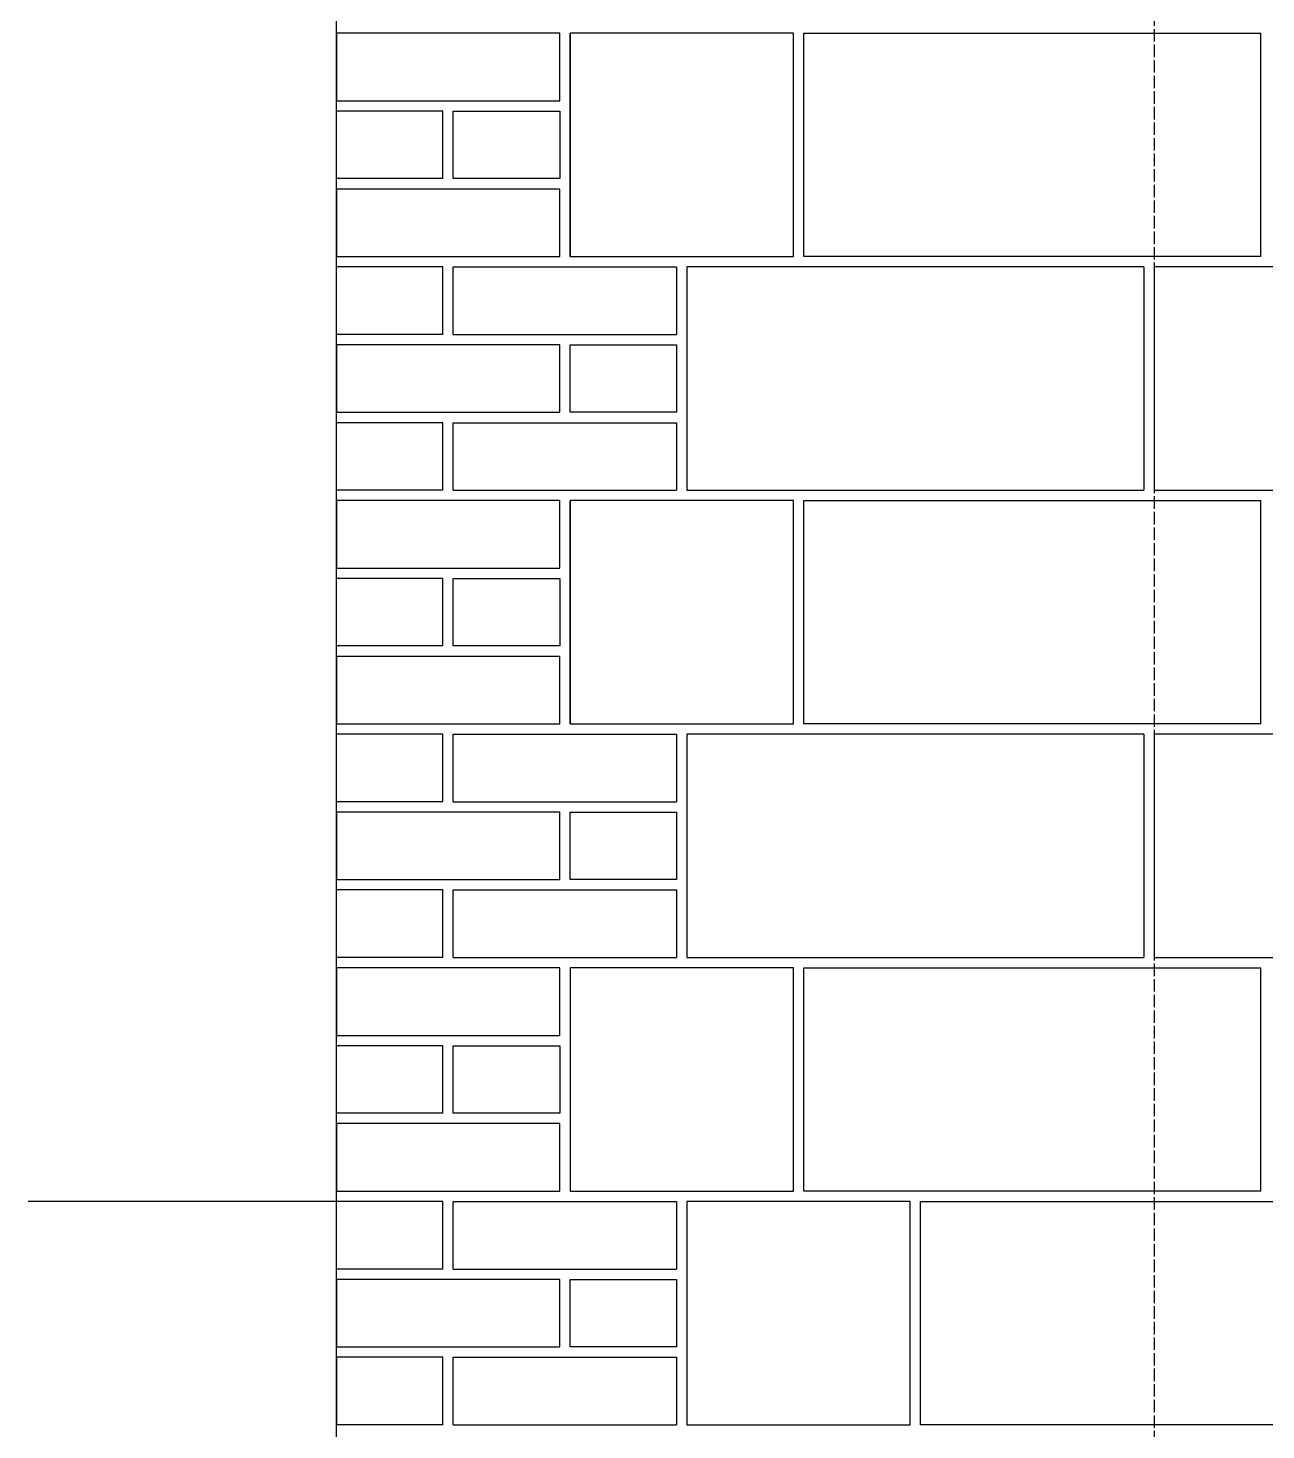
# Model space of a CAD drawing. Header units: millimetres. Extents: x -11841 to 102317, y -68819 to 40378.
# Drawn here: x 61547 to 62739, y 2668 to 4018 of the extents above; entities that cross this region are included whole.
import ezdxf

# ---------------------------------------------------------------- set-up
doc = ezdxf.new("R2010")
doc.units = ezdxf.units.MM
doc.linetypes.add('ACAD_ISO02W100', pattern=[15, 12, -3])

msp = doc.modelspace()

# ---------------------------------------------------------------- linework, layer by layer
at = {"linetype": 'ACAD_ISO02W100'}
msp.add_line((62631.1, 6311.9), (62631.1, 1987.8), dxfattribs=at)
for p, q in [((61843.6, 2212.8), (61843.6, 5815.8)), ((62058.6, 4012.8), (61843.6, 4012.8)), ((61843.6, 4012.8), (61843.6, 3947.8)), ((62058.6, 3947.8), (62058.6, 4012.8)), ((62068.6, 3797.8), (62068.6, 4012.8)), ((62283.6, 4012.8), (62068.6, 4012.8)), ((62068.6, 4012.8), (62068.6, 3797.8)), ((62283.6, 3797.8), (62283.6, 4012.8)), ((62293.6, 3797.8), (62293.6, 4012.8)), ((62293.6, 4012.8), (62733.6, 4012.8)), ((62733.6, 3797.8), (62733.6, 4012.8)), ((62733.6, 3797.8), (62733.6, 4012.8)), ((61843.6, 3947.8), (62058.6, 3947.8)), ((61946.1, 3937.8), (61843.6, 3937.8)), ((61946.1, 3872.8), (61946.1, 3937.8)), ((61956.1, 3872.8), (61956.1, 3937.8)), ((61956.1, 3937.8), (62058.6, 3937.8)), ((62058.6, 3937.8), (62058.6, 3872.8)), ((61946.1, 3872.8), (61843.6, 3872.8)), ((62058.6, 3862.8), (61843.6, 3862.8)), ((61843.6, 3862.8), (61843.6, 3797.8)), ((62058.6, 3872.8), (61956.1, 3872.8)), ((62058.6, 3797.8), (62058.6, 3862.8)), ((61843.6, 3797.8), (62058.6, 3797.8)), ((62068.6, 3797.8), (62283.6, 3797.8)), ((62733.6, 3797.8), (62293.6, 3797.8)), ((61946.1, 3787.8), (61843.6, 3787.8)), ((61946.1, 3722.8), (61946.1, 3787.8)), ((61956.1, 3722.8), (61956.1, 3787.8)), ((61956.1, 3787.8), (62171.1, 3787.8)), ((62171.1, 3787.8), (62171.1, 3722.8)), ((62181.1, 3787.8), (62181.1, 3572.8)), ((62621.1, 3787.8), (62181.1, 3787.8)), ((62621.1, 3787.8), (62621.1, 3572.8)), ((62631.1, 3787.8), (62631.1, 3572.8)), ((62631.1, 3787.8), (62631.1, 3572.8)), ((63071.1, 3787.8), (62631.1, 3787.8)), ((61946.1, 3722.8), (61843.6, 3722.8)), ((62058.6, 3712.8), (61843.6, 3712.8)), ((61843.6, 3712.8), (61843.6, 3647.8)), ((61956.1, 3722.8), (62171.1, 3722.8)), ((62058.6, 3647.8), (62058.6, 3712.8)), ((62068.6, 3647.8), (62068.6, 3712.8)), ((62068.6, 3712.8), (62171.1, 3712.8)), ((62171.1, 3712.8), (62171.1, 3647.8)), ((61843.6, 3647.8), (62058.6, 3647.8)), ((62171.1, 3647.8), (62068.6, 3647.8)), ((61946.1, 3637.8), (61843.6, 3637.8)), ((61946.1, 3572.8), (61946.1, 3637.8)), ((61956.1, 3572.8), (61956.1, 3637.8)), ((61956.1, 3637.8), (62171.1, 3637.8)), ((62171.1, 3637.8), (62171.1, 3572.8)), ((61946.1, 3572.8), (61843.6, 3572.8)), ((61956.1, 3572.8), (62171.1, 3572.8)), ((62181.1, 3572.8), (62621.1, 3572.8)), ((62631.1, 3572.8), (63071.1, 3572.8)), ((62058.6, 3562.8), (61843.6, 3562.8)), ((61843.6, 3562.8), (61843.6, 3497.8)), ((62058.6, 3497.8), (62058.6, 3562.8)), ((62068.6, 3347.8), (62068.6, 3562.8)), ((62283.6, 3562.8), (62068.6, 3562.8)), ((62068.6, 3562.8), (62068.6, 3347.8)), ((62283.6, 3347.8), (62283.6, 3562.8)), ((62293.6, 3347.8), (62293.6, 3562.8)), ((62293.6, 3562.8), (62733.6, 3562.8)), ((62733.6, 3347.8), (62733.6, 3562.8)), ((62733.6, 3347.8), (62733.6, 3562.8)), ((61843.6, 3497.8), (62058.6, 3497.8)), ((61946.1, 3487.8), (61843.6, 3487.8)), ((61946.1, 3422.8), (61946.1, 3487.8)), ((61956.1, 3422.8), (61956.1, 3487.8)), ((61956.1, 3487.8), (62058.6, 3487.8)), ((62058.6, 3487.8), (62058.6, 3422.8)), ((61946.1, 3422.8), (61843.6, 3422.8)), ((62058.6, 3422.8), (61956.1, 3422.8)), ((62058.6, 3412.8), (61843.6, 3412.8)), ((61843.6, 3412.8), (61843.6, 3347.8)), ((62058.6, 3347.8), (62058.6, 3412.8)), ((61843.6, 3347.8), (62058.6, 3347.8)), ((61946.1, 3337.8), (61843.6, 3337.8)), ((61946.1, 3272.8), (61946.1, 3337.8)), ((61956.1, 3272.8), (61956.1, 3337.8)), ((61956.1, 3337.8), (62171.1, 3337.8)), ((62068.6, 3347.8), (62283.6, 3347.8)), ((62171.1, 3337.8), (62171.1, 3272.8)), ((62181.1, 3337.8), (62181.1, 3122.8)), ((62621.1, 3337.8), (62181.1, 3337.8)), ((62733.6, 3347.8), (62293.6, 3347.8)), ((62621.1, 3337.8), (62621.1, 3122.8)), ((62631.1, 3337.8), (62631.1, 3122.8)), ((63071.1, 3337.8), (62631.1, 3337.8)), ((61946.1, 3272.8), (61843.6, 3272.8)), ((61956.1, 3272.8), (62171.1, 3272.8)), ((62058.6, 3262.8), (61843.6, 3262.8)), ((61843.6, 3262.8), (61843.6, 3197.8)), ((62058.6, 3197.8), (62058.6, 3262.8)), ((62068.6, 3197.8), (62068.6, 3262.8)), ((62068.6, 3262.8), (62171.1, 3262.8)), ((62171.1, 3262.8), (62171.1, 3197.8)), ((61843.6, 3197.8), (62058.6, 3197.8)), ((61946.1, 3187.8), (61843.6, 3187.8)), ((61946.1, 3122.8), (61946.1, 3187.8)), ((61956.1, 3122.8), (61956.1, 3187.8)), ((61956.1, 3187.8), (62171.1, 3187.8)), ((62171.1, 3197.8), (62068.6, 3197.8)), ((62171.1, 3187.8), (62171.1, 3122.8)), ((61946.1, 3122.8), (61843.6, 3122.8)), ((61956.1, 3122.8), (62171.1, 3122.8)), ((62181.1, 3122.8), (62621.1, 3122.8)), ((62631.1, 3122.8), (63071.1, 3122.8)), ((62058.6, 3112.8), (61843.6, 3112.8)), ((61843.6, 3112.8), (61843.6, 3047.8)), ((62058.6, 3047.8), (62058.6, 3112.8)), ((62283.6, 3112.8), (62068.6, 3112.8)), ((62068.6, 3112.8), (62068.6, 2897.8)), ((62283.6, 2897.8), (62283.6, 3112.8)), ((62293.6, 2897.8), (62293.6, 3112.8)), ((62293.6, 3112.8), (62733.6, 3112.8)), ((62733.6, 2897.8), (62733.6, 3112.8)), ((61843.6, 3047.8), (62058.6, 3047.8)), ((61946.1, 3037.8), (61843.6, 3037.8)), ((61946.1, 2972.8), (61946.1, 3037.8)), ((61956.1, 2972.8), (61956.1, 3037.8)), ((61956.1, 3037.8), (62058.6, 3037.8)), ((62058.6, 3037.8), (62058.6, 2972.8)), ((61946.1, 2972.8), (61843.6, 2972.8)), ((62058.6, 2972.8), (61956.1, 2972.8)), ((62058.6, 2962.8), (61843.6, 2962.8)), ((61843.6, 2962.8), (61843.6, 2897.8)), ((62058.6, 2897.8), (62058.6, 2962.8)), ((61843.6, 2897.8), (62058.6, 2897.8)), ((62068.6, 2897.8), (62283.6, 2897.8)), ((62733.6, 2897.8), (62293.6, 2897.8)), ((61946.1, 2887.8), (61843.6, 2887.8)), ((61946.1, 2822.8), (61946.1, 2887.8)), ((61956.1, 2822.8), (61956.1, 2887.8)), ((61956.1, 2887.8), (62171.1, 2887.8)), ((62171.1, 2887.8), (62171.1, 2822.8)), ((62396.1, 2887.8), (62181.1, 2887.8)), ((62181.1, 2887.8), (62181.1, 2672.8)), ((62396.1, 2672.8), (62396.1, 2887.8)), ((62406.1, 2672.8), (62406.1, 2887.8)), ((62406.1, 2887.8), (62846.1, 2887.8)), ((61946.1, 2822.8), (61843.6, 2822.8)), ((61956.1, 2822.8), (62171.1, 2822.8)), ((62058.6, 2812.8), (61843.6, 2812.8)), ((61843.6, 2812.8), (61843.6, 2747.8)), ((62058.6, 2747.8), (62058.6, 2812.8)), ((62068.6, 2747.8), (62068.6, 2812.8)), ((62068.6, 2812.8), (62171.1, 2812.8)), ((62171.1, 2812.8), (62171.1, 2747.8)), ((61843.6, 2747.8), (62058.6, 2747.8)), ((62171.1, 2747.8), (62068.6, 2747.8)), ((61843.6, 2737.8), (61843.6, 2672.8)), ((61843.6, 2737.8), (61843.6, 2672.8)), ((61946.1, 2737.8), (61843.6, 2737.8)), ((61946.1, 2672.8), (61946.1, 2737.8)), ((61956.1, 2672.8), (61956.1, 2737.8)), ((61956.1, 2737.8), (62171.1, 2737.8)), ((62171.1, 2737.8), (62171.1, 2672.8)), ((61946.1, 2672.8), (61843.6, 2672.8)), ((61956.1, 2672.8), (62171.1, 2672.8)), ((62181.1, 2672.8), (62396.1, 2672.8)), ((62846.1, 2672.8), (62406.1, 2672.8))]:
    msp.add_line(p, q)
at = {"ltscale": 0.58}
msp.add_line((61843.6, 2887.8), (61546.7, 2887.8), dxfattribs=at)

doc.saveas('drawing.dxf')
